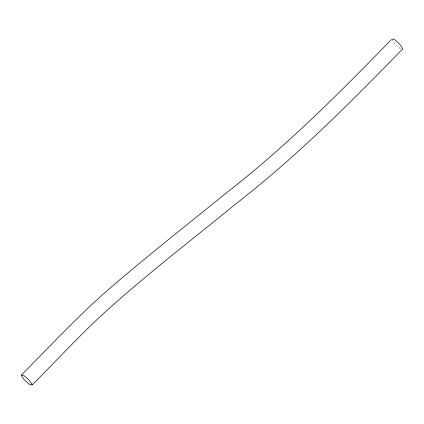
<?xml version="1.0" encoding="UTF-8"?>
<svg xmlns="http://www.w3.org/2000/svg" width="424" height="424" viewBox="0 0 424 424"><rect width="100%" height="100%" fill="white"/><g stroke="black" fill="none" stroke-linecap="round" stroke-linejoin="round"><path stroke-width="0.32" stroke-dasharray="2.12 1.59" d="M400.489 48.808L394.972 44.011L391.765 39.199"/><path stroke-width="0.64" d="M391.765 39.199L394.076 39.188L399.594 43.985L402.8 48.797L402.116 49.481C349.768 103.403 296.514 156.652 237.085 202.873C191.982 239.809 145.522 275.202 102.449 314.544C78.08 336.963 55.767 361.46 32.293 384.785L29.966 384.812L24.422 380.042L21.2 375.245C50.615 345.671 78.922 314.926 110.569 287.668C148.707 254.951 188.182 223.851 227.216 192.226C286.242 146.338 339.089 93.423 391.076 39.888M21.2 375.245L23.527 375.219L29.071 379.989L32.293 384.785"/></g></svg>
